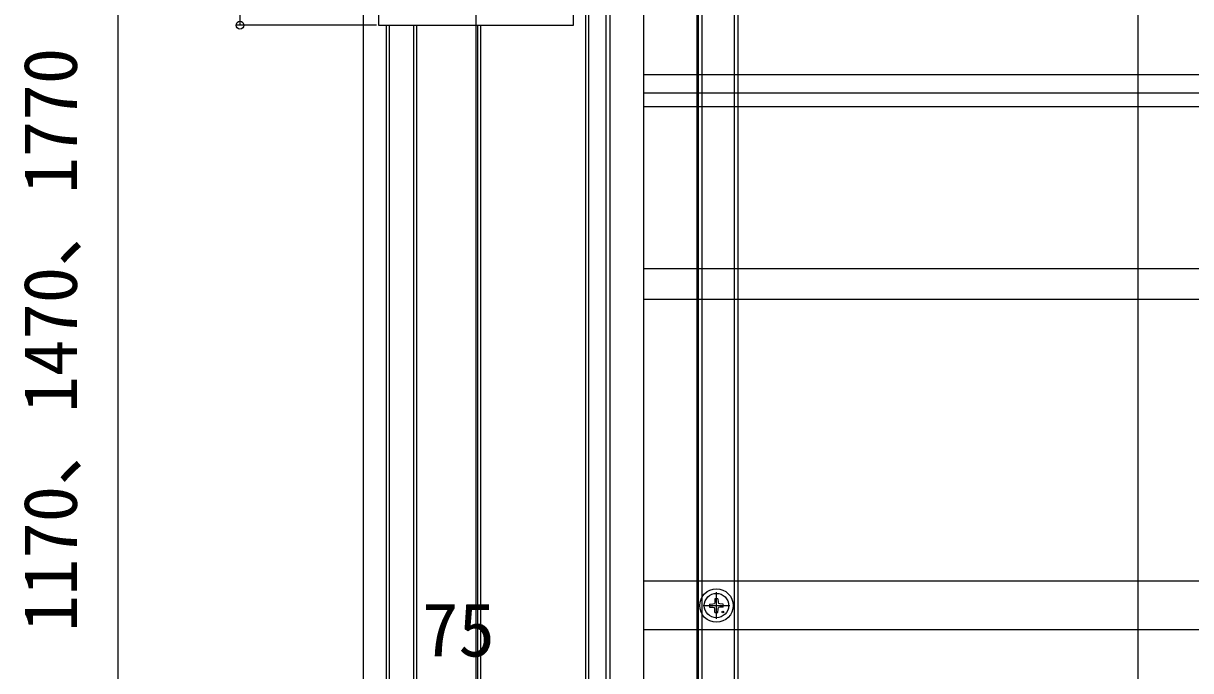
# Model space of a CAD drawing. Units: millimetres, scale not verified. Extents: x -1050 to 1050, y -1570 to 1562.
# Drawn here: x -441.3 to -57.9, y -1210.9 to -998.4 of the extents above; entities that cross this region are included whole.
import ezdxf
from ezdxf.enums import TextEntityAlignment as Align

# ---------------------------------------------------------------- set-up
doc = ezdxf.new("R2010")
doc.units = ezdxf.units.MM
doc.header["$LTSCALE"] = 8
for name, color, linetype in [('0-2_YKK_11', 7, 'Continuous'), ('0-4_YKK_12', 2, 'Continuous'), ('0-5_YKK_13', 4, 'Continuous'), ('0-6_YKK_D', 6, 'Continuous')]:
    doc.layers.add(name, color=color, linetype=linetype)
doc.styles.add('ＭＳ ゴシック', font='')
doc.styles.get('ＭＳ ゴシック').set_extended_font_data('MS Gothic')

msp = doc.modelspace()

# ---------------------------------------------------------------- linework, layer by layer
at = {"layer": '0-2_YKK_11'}
msp.add_lwpolyline([(-324.68, -999), (-260.68, -999), (-260.68, -949), (-324.68, -949)], close=True, dxfattribs=at)
at = {"layer": '0-4_YKK_12'}
for p, q in [((-292.68, -655), (-292.68, -1456.5)), ((-75.18, -1359.5), (-75.18, -807.5)), ((-329.68, -809), (-329.68, -1361.5)), ((-256.68, -809), (-256.68, -1361.5)), ((-255.68, -812), (-255.68, -1358.5)), ((-249.98, -812), (-249.98, -1358.5)), ((-248.68, -812), (-248.68, -1358.5)), ((-219.68, -812), (-219.68, -1323)), ((-218.48, -812), (-218.48, -1323)), ((-207.88, -812), (-207.88, -1323)), ((-206.68, -812), (-206.68, -1323)), ((-322.139, -999), (-322.139, -1361.5)), ((-321.222, -999), (-321.222, -1361.5)), ((-313.139, -999), (-313.139, -1361.5)), ((-312.222, -999), (-312.222, -1361.5)), ((-292.139, -999), (-292.139, -1361.5)), ((-291.222, -999), (-291.222, -1361.5))]:
    msp.add_line(p, q, dxfattribs=at)
msp.add_lwpolyline([(-220.18, -839), (-220.18, -1256.5), (-220.18, -1271)], dxfattribs=at)
at = {"layer": '0-5_YKK_13'}
for p, q in [((-237.68, -813.334), (-237.68, -1342.5)), ((-214.2, -1188.363), (-214.3, -1188.88)), ((-214.18, -1187.255), (-214.2, -1188.363)), ((-213.68, -1193.9), (-213.68, -1185.1)), ((-213.18, -1187.255), (-213.161, -1188.363)), ((-213.161, -1188.363), (-213.06, -1188.88)), ((-218.08, -1189.5), (-209.28, -1189.5)), ((-215.925, -1189), (-214.817, -1188.981)), ((-215.925, -1190), (-214.817, -1190.019)), ((-214.817, -1188.981), (-214.3, -1188.88)), ((-214.817, -1190.019), (-214.3, -1190.12)), ((-214.2, -1190.637), (-214.3, -1190.12)), ((-214.18, -1191.745), (-214.2, -1190.637)), ((-213.18, -1191.745), (-213.161, -1190.637)), ((-213.161, -1190.637), (-213.06, -1190.12)), ((-212.543, -1188.981), (-213.06, -1188.88)), ((-212.543, -1190.019), (-213.06, -1190.12)), ((-211.435, -1189), (-212.543, -1188.981)), ((-211.435, -1190), (-212.543, -1190.019))]:
    msp.add_line(p, q, dxfattribs=at)
for points in [[(327.32, -1015.334), (-220.18, -1015.334), (-237.68, -1015.334)], [(327.32, -1021.334), (-220.18, -1021.334), (-237.68, -1021.334)], [(327.32, -1025.834), (-220.18, -1025.834), (-237.68, -1025.834)], [(327.32, -1079), (-220.18, -1079), (-237.68, -1079)], [(327.32, -1089), (-220.18, -1089), (-237.68, -1089)], [(327.32, -1181.5), (-220.18, -1181.5), (-237.68, -1181.5)], [(327.32, -1197.5), (-220.18, -1197.5), (-237.68, -1197.5)]]:
    msp.add_lwpolyline(points, dxfattribs=at)
for centre, radius in [((-213.68, -1189.5), 5.5), ((-213.68, -1189.5), 4), ((-211.559, -1191.621), 0.3)]:
    msp.add_circle(centre, radius, dxfattribs=at)
for start, end in [(77.44414, 102.55586), (167.44414, 192.55586), (257.44414, 282.55586), (347.44414, 12.55586)]:
    msp.add_arc((-213.68, -1189.5), 2.3, start, end, dxfattribs=at)
at = {"layer": '0-6_YKK_D'}
for p, q in [((-410.18, -1378), (-410.18, -820)), ((-370.18, -949), (-370.18, -999)), ((-325.38, -999), (-371.18, -999))]:
    msp.add_line(p, q, dxfattribs=at)
msp.add_circle((-370.18, -999), 1.275, dxfattribs=at)

# ---------------------------------------------------------------- texts
at = {"layer": '0-6_YKK_D', "style": 'ＭＳ ゴシック'}
msp.add_text('D＝870、1170、1470、1770', height=17.6, rotation=90, dxfattribs=at).set_placement((-418.453, -1294), align=Align.BOTTOM_LEFT)
msp.add_text('75', height=17.6, dxfattribs=at).set_placement((-310.408, -1211.5), align=Align.BOTTOM_LEFT)

doc.saveas('drawing.dxf')
